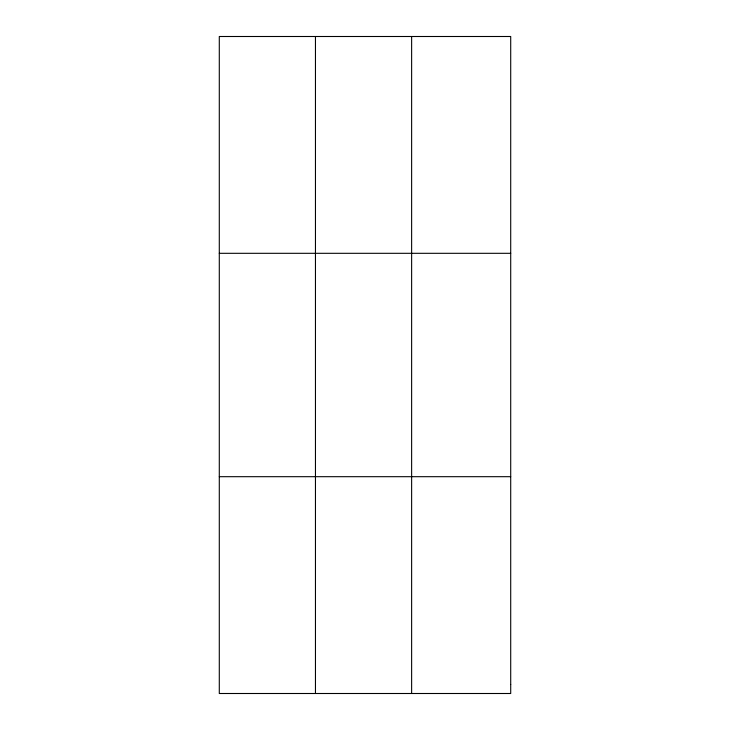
<?xml version="1.0" encoding="UTF-8"?>
<svg xmlns="http://www.w3.org/2000/svg" width="730" height="730" viewBox="0 0 730 730"><rect width="100%" height="100%" fill="white"/><g stroke="black" fill="none" stroke-linecap="round" stroke-linejoin="round"><path stroke-width="1.09" d="M315.46 693.5L315.46 36.5M411.629 693.5L411.629 36.5M219.292 253.31L510.708 253.31M219.292 476.69L510.708 476.69M510.708 684.466L510.708 693.5L219.292 693.5L219.292 36.5L510.708 36.5L510.708 684.466"/></g></svg>
